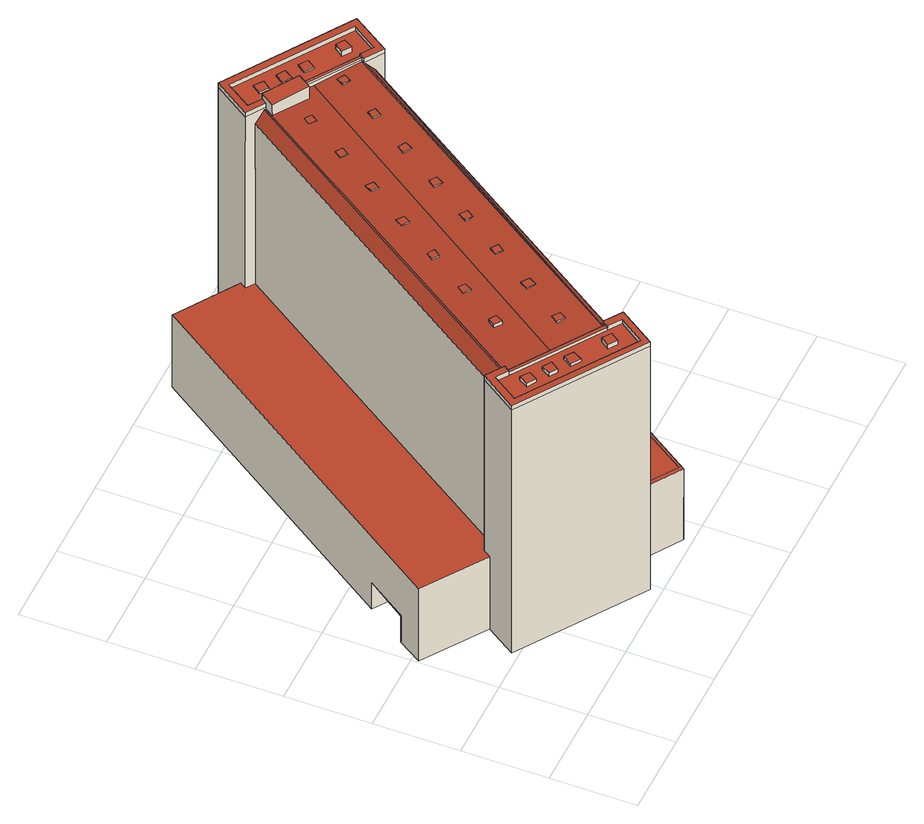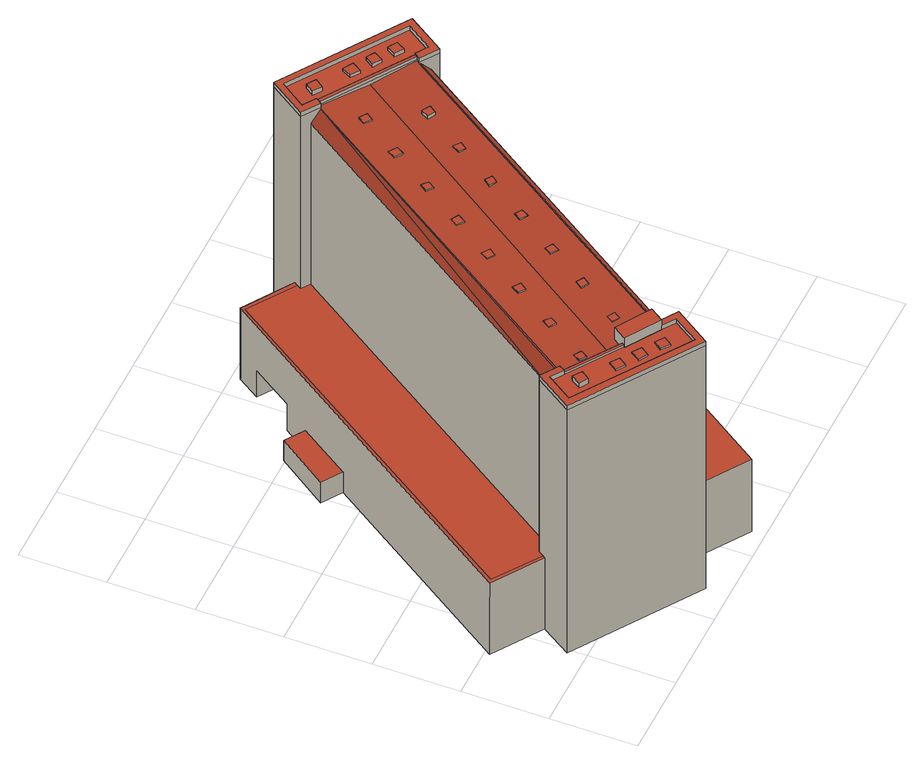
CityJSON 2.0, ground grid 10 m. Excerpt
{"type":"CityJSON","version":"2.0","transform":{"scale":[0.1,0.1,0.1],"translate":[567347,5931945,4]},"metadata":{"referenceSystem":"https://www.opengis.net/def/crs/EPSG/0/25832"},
"CityObjects":{
"building1":{"type":"Building","attributes":{"Grundfläche 2D":"1532.002766","Grundhöhe NN":"4.568"},"children":["building1-1","building1-2","building1-3","building1-4","building1-5","building1-6","building1-7","building1-8","building1-9","building1-10","building1-11","building1-12","building1-13","building1-14","building1-15","building1-16","building1-17","building1-18","building1-19","building1-20","building1-21","building1-22","building1-23","building1-24","building1-25","building1-26"],"geometry":[{"type":"MultiSurface","lod":"3","boundaries":[[[0,1,2,3,4,5,6,7,8,9,10,11,12]],[[13,14,15,16]],[[17,18,19,20,21,15,14,22,23]],[[24,25,26]],[[27,24,26,28,17,23]],[[29,30,31,32,33,34,35,36,37,38,39,40,41]],[[42,43,44,45,46,47,48,49,50,51]],[[52,53,54,55,56,57,58,59]],[[60,61,62,63,64,65,66,67]],[[54,53,52,59,68,69,70,71]],[[24,72,73]],[[24,73,25]],[[74,75,76,77,78,79,80,81]],[[82,83,13,16]],[[84,85,86,87]],[[88,89,0,12]],[[89,90,1,0]],[[90,91,2,1]],[[61,92,93,4,3,2,91]],[[67,5,4,93,60]],[[6,5,67,66]],[[7,6,66,65]],[[8,7,65,64]],[[63,94,9,8,64]],[[10,9,94,95,62,96]],[[96,97,11,10]],[[97,88,12,11]],[[98,99,30,29]],[[100,101,32,31,30,99]],[[34,33,42,51]],[[35,34,51,50]],[[36,35,50,49]],[[37,36,49,48]],[[47,102,38,37,48]],[[39,38,102,103,46,104]],[[104,105,40,39]],[[105,106,41,40]],[[106,98,29,41]],[[89,88,107,108]],[[55,54,71,90,89,108,109]],[[72,24,91,90,71,70]],[[91,24,27,61]],[[62,61,27,23,22]],[[62,22,14,96]],[[83,74,81,97,96,14,13]],[[107,88,97,81,80,110]],[[72,70,69,73]],[[82,16,15,101,100,99,76,75]],[[42,101,15,21]],[[43,42,21,20]],[[18,45,44,43,20,19]],[[46,45,18,17,28]],[[46,28,26,104]],[[73,69,68,105,104,26,25]],[[58,111,112,106,105,68,59]],[[98,106,112,113]],[[76,99,98,113,114,77]],[[78,77,114,115]],[[116,117,118,119,120,79,78,115]],[[80,79,120,110]],[[82,75,74,83]],[[84,87,121,122]],[[85,84,122,123]],[[86,85,123,124]],[[56,55,109,125]],[[124,126,57,56,125,127,128,129,130,121,87,86]],[[58,57,126,111]],[[131,132,133,134,117,116,135,136]],[[137,138,130,129]],[[139,140,119,118,141,142,143,144,128,127,145,146]],[[138,137,132,131]],[[145,127,125,109,108,107,110,120,119,140,139,146]],[[138,131,136,135,116,115,114,113,112,111,126,124,123,122,121,130]],[[142,141,118,117,134,133,132,137,129,128,144,143]]],"semantics":{"surfaces":[{"type":"RoofSurface"},{"type":"WallSurface"},{"type":"GroundSurface"},{"type":"OuterCeilingSurface"}],"values":[0,0,0,0,0,0,0,0,0,0,0,0,0,0,0,1,1,1,1,1,1,1,1,1,1,1,1,1,1,1,1,1,1,1,1,1,1,1,1,1,1,1,1,1,1,1,1,1,1,1,1,1,1,1,1,1,1,1,1,1,1,1,1,1,1,1,1,1,1,1,1,2,2,3]}}]},
"building1-1":{"type":"BuildingInstallation","parents":["building1"],"geometry":[{"type":"MultiSurface","lod":"3","boundaries":[[[147,148,149,150]],[[150,149,151,152]],[[147,150,152,153]],[[148,147,153,154]],[[149,148,154,151]]],"semantics":{"surfaces":[{"type":"RoofSurface"},{"type":"WallSurface"}],"values":[0,1,1,1,1]}}]},
"building1-2":{"type":"BuildingInstallation","parents":["building1"],"geometry":[{"type":"MultiSurface","lod":"3","boundaries":[[[155,156,157,158]],[[158,157,159,160]],[[155,158,160,161]],[[156,155,161,162]],[[157,156,162,159]]],"semantics":{"surfaces":[{"type":"RoofSurface"},{"type":"WallSurface"}],"values":[0,1,1,1,1]}}]},
"building1-3":{"type":"BuildingInstallation","parents":["building1"],"geometry":[{"type":"MultiSurface","lod":"3","boundaries":[[[163,164,165,166]],[[166,165,167,168]],[[163,166,168,169]],[[164,163,169,170]],[[165,164,170,167]]],"semantics":{"surfaces":[{"type":"RoofSurface"},{"type":"WallSurface"}],"values":[0,1,1,1,1]}}]},
"building1-4":{"type":"BuildingInstallation","parents":["building1"],"geometry":[{"type":"MultiSurface","lod":"3","boundaries":[[[171,172,173,174]],[[174,173,175,176]],[[171,174,176,177]],[[172,171,177,178]],[[173,172,178,175]]],"semantics":{"surfaces":[{"type":"RoofSurface"},{"type":"WallSurface"}],"values":[0,1,1,1,1]}}]},
"building1-5":{"type":"BuildingInstallation","parents":["building1"],"geometry":[{"type":"MultiSurface","lod":"3","boundaries":[[[179,180,181,182]],[[182,181,183,184]],[[179,182,184,185]],[[180,179,185,186]],[[181,180,186,183]]],"semantics":{"surfaces":[{"type":"RoofSurface"},{"type":"WallSurface"}],"values":[0,1,1,1,1]}}]},
"building1-6":{"type":"BuildingInstallation","parents":["building1"],"geometry":[{"type":"MultiSurface","lod":"3","boundaries":[[[187,188,189,190]],[[190,189,191,192]],[[187,190,192,193]],[[188,187,193,194]],[[189,188,194,191]]],"semantics":{"surfaces":[{"type":"RoofSurface"},{"type":"WallSurface"}],"values":[0,1,1,1,1]}}]},
"building1-7":{"type":"BuildingInstallation","parents":["building1"],"geometry":[{"type":"MultiSurface","lod":"3","boundaries":[[[195,196,197,198,199]],[[200,196,195,201]],[[197,196,200,18,19,20,43,198],[202,203,44,45]],[[199,198,43,20,21,42]],[[201,195,199,42,21,15],[32,101,42,33]]],"semantics":{"surfaces":[{"type":"RoofSurface"},{"type":"WallSurface"}],"values":[0,1,1,1,1]}}]},
"building1-8":{"type":"BuildingInstallation","parents":["building1"],"geometry":[{"type":"MultiSurface","lod":"3","boundaries":[[[204,205,206,207]],[[207,206,208,209]],[[204,207,209,210]],[[205,204,210,211]],[[206,205,211,208]]],"semantics":{"surfaces":[{"type":"RoofSurface"},{"type":"WallSurface"}],"values":[0,1,1,1,1]}}]},
"building1-9":{"type":"BuildingInstallation","parents":["building1"],"geometry":[{"type":"MultiSurface","lod":"3","boundaries":[[[212,213,214,215]],[[215,214,216,217]],[[212,215,217,218]],[[213,212,218,219]],[[214,213,219,216]]],"semantics":{"surfaces":[{"type":"RoofSurface"},{"type":"WallSurface"}],"values":[0,1,1,1,1]}}]},
"building1-10":{"type":"BuildingInstallation","parents":["building1"],"geometry":[{"type":"MultiSurface","lod":"3","boundaries":[[[220,221,222,223]],[[223,222,224,225]],[[220,223,225,226]],[[221,220,226,227]],[[222,221,227,224]]],"semantics":{"surfaces":[{"type":"RoofSurface"},{"type":"WallSurface"}],"values":[0,1,1,1,1]}}]},
"building1-11":{"type":"BuildingInstallation","parents":["building1"],"geometry":[{"type":"MultiSurface","lod":"3","boundaries":[[[228,229,230,231]],[[231,230,232,233]],[[228,231,233,234]],[[229,228,234,235]],[[230,229,235,232]]],"semantics":{"surfaces":[{"type":"RoofSurface"},{"type":"WallSurface"}],"values":[0,1,1,1,1]}}]},
"building1-12":{"type":"BuildingInstallation","parents":["building1"],"geometry":[{"type":"MultiSurface","lod":"3","boundaries":[[[236,237,238,239,240]],[[241,238,237,236,242,243]],[[239,238,241,244]],[[240,239,244,245]],[[236,240,245,242]]],"semantics":{"surfaces":[{"type":"RoofSurface"},{"type":"WallSurface"}],"values":[0,1,1,1,1]}}]},
"building1-13":{"type":"BuildingInstallation","parents":["building1"],"geometry":[{"type":"MultiSurface","lod":"3","boundaries":[[[246,247,248,249]],[[247,246,250,251]],[[248,247,251,252]],[[249,248,252,253]],[[246,249,253,250]]],"semantics":{"surfaces":[{"type":"RoofSurface"},{"type":"WallSurface"}],"values":[0,1,1,1,1]}}]},
"building1-14":{"type":"BuildingInstallation","parents":["building1"],"geometry":[{"type":"MultiSurface","lod":"3","boundaries":[[[254,255,256,257]],[[255,254,258,259]],[[257,256,260,261]],[[254,257,261,258]],[[256,255,259,260]]],"semantics":{"surfaces":[{"type":"RoofSurface"},{"type":"WallSurface"}],"values":[0,1,1,1,1]}}]},
"building1-15":{"type":"BuildingInstallation","parents":["building1"],"geometry":[{"type":"MultiSurface","lod":"3","boundaries":[[[262,263,264,265]],[[265,264,266,267]],[[262,265,267,268]],[[263,262,268,269]],[[264,263,269,266]]],"semantics":{"surfaces":[{"type":"RoofSurface"},{"type":"WallSurface"}],"values":[0,1,1,1,1]}}]},
"building1-16":{"type":"BuildingInstallation","parents":["building1"],"geometry":[{"type":"MultiSurface","lod":"3","boundaries":[[[270,271,272,273]],[[271,270,274,275]],[[275,276,272,271]],[[277,273,272,276]],[[277,274,270,273]]],"semantics":{"surfaces":[{"type":"RoofSurface"},{"type":"WallSurface"}],"values":[0,1,1,1,1]}}]},
"building1-17":{"type":"BuildingInstallation","parents":["building1"],"geometry":[{"type":"MultiSurface","lod":"3","boundaries":[[[278,279,280,281]],[[281,280,282,283]],[[278,281,283,284]],[[279,278,284,285]],[[280,279,285,282]]],"semantics":{"surfaces":[{"type":"RoofSurface"},{"type":"WallSurface"}],"values":[0,1,1,1,1]}}]},
"building1-18":{"type":"BuildingInstallation","parents":["building1"],"geometry":[{"type":"MultiSurface","lod":"3","boundaries":[[[286,287,288,289]],[[287,286,290,291]],[[291,292,288,287]],[[293,289,288,292]],[[293,290,286,289]]],"semantics":{"surfaces":[{"type":"RoofSurface"},{"type":"WallSurface"}],"values":[0,1,1,1,1]}}]},
"building1-19":{"type":"BuildingInstallation","parents":["building1"],"geometry":[{"type":"MultiSurface","lod":"3","boundaries":[[[294,295,296,297]],[[297,296,298,299]],[[294,297,299,300]],[[295,294,300,301]],[[296,295,301,298]]],"semantics":{"surfaces":[{"type":"RoofSurface"},{"type":"WallSurface"}],"values":[0,1,1,1,1]}}]},
"building1-20":{"type":"BuildingInstallation","parents":["building1"],"geometry":[{"type":"MultiSurface","lod":"3","boundaries":[[[302,303,304,305]],[[305,304,306]],[[302,307,303]],[[302,305,306,307]]],"semantics":{"surfaces":[{"type":"RoofSurface"},{"type":"WallSurface"}],"values":[0,1,1,1]}}]},
"building1-21":{"type":"BuildingInstallation","parents":["building1"],"geometry":[{"type":"MultiSurface","lod":"3","boundaries":[[[308,309,310,311]],[[311,310,312,313]],[[313,314,308,311]],[[309,308,314,315]],[[310,309,315,312]]],"semantics":{"surfaces":[{"type":"RoofSurface"},{"type":"WallSurface"}],"values":[0,1,1,1,1]}}]},
"building1-22":{"type":"BuildingInstallation","parents":["building1"],"geometry":[{"type":"MultiSurface","lod":"3","boundaries":[[[316,317,318,319]],[[319,318,320,321]],[[316,319,321,322]],[[317,316,322,323]],[[318,317,323,320]]],"semantics":{"surfaces":[{"type":"RoofSurface"},{"type":"WallSurface"}],"values":[0,1,1,1,1]}}]},
"building1-23":{"type":"BuildingInstallation","parents":["building1"],"geometry":[{"type":"MultiSurface","lod":"3","boundaries":[[[103,102,203,202]],[[203,102,47,44]],[[45,46,103,202]]],"semantics":{"surfaces":[{"type":"RoofSurface"},{"type":"WallSurface"}],"values":[0,1,1]}}]},
"building1-24":{"type":"BuildingInstallation","parents":["building1"],"geometry":[{"type":"MultiSurface","lod":"3","boundaries":[[[324,325,326,327]],[[325,324,328,329]],[[327,326,330,331]],[[324,327,331,328]],[[326,325,329,330]]],"semantics":{"surfaces":[{"type":"RoofSurface"},{"type":"WallSurface"}],"values":[0,1,1,1,1]}}]},
"building1-25":{"type":"BuildingInstallation","parents":["building1"],"geometry":[{"type":"MultiSurface","lod":"3","boundaries":[[[332,333,334,335]],[[336,337,335,334]],[[332,335,337,338]],[[333,332,338,339]],[[334,333,339,336]]],"semantics":{"surfaces":[{"type":"RoofSurface"},{"type":"WallSurface"}],"values":[0,1,1,1,1]}}]},
"building1-26":{"type":"BuildingInstallation","parents":["building1"],"geometry":[{"type":"MultiSurface","lod":"3","boundaries":[[[94,93,92,95]],[[93,94,63,60]],[[61,62,95,92]]],"semantics":{"surfaces":[{"type":"RoofSurface"},{"type":"WallSurface"}],"values":[0,1,1]}}]}
},
"vertices":[
[194,13,372],[223,56,372],[203,70,372],[200,67,372],[198,63,372],[213,53,372],[192,23,372],[63,110,372],[83,140,372],[97,131,372],[102,138,372],[81,152,372],[52,108,372],[101,139,364],[102,138,364],[354,517,364],[353,518,364],[408,486,361],[396,494,362],[398,497,362],[398,498,362],[359,523,364],[99,134,364],[147,102,361],[203,70,364],[456,448,364],[455,449,364],[200,67,364],[457,453,364],[362,574,372],[333,531,372],[353,518,372],[354,517,372],[359,523,372],[344,533,372],[364,563,372],[494,476,372],[474,446,372],[459,456,372],[455,449,372],[476,435,372],[505,479,372],[359,523,366],[398,498,366],[398,497,366],[396,494,366],[457,453,366],[459,456,366],[474,446,366],[494,476,366],[364,563,366],[344,533,366],[533,405,111],[274,15,111],[220,51,111],[217,47,111],[274,10,111],[539,406,111],[482,444,111],[480,441,111],[198,63,366],[200,67,366],[99,134,366],[97,131,366],[83,140,366],[63,110,366],[192,23,366],[213,53,366],[476,435,111],[466,442,111],[213,63,111],[223,56,111],[213,63,349],[466,442,349],[91,146,113],[343,524,113],[333,531,113],[338,538,113],[267,585,113],[3,192,113],[75,143,113],[81,152,113],[343,524,349],[91,146,349],[365,98,36],[406,158,36],[383,173,36],[343,113,36],[52,108,366],[194,13,366],[223,56,366],[203,70,366],[200,67,370],[198,63,370],[97,131,370],[99,134,370],[102,138,366],[81,152,366],[362,574,366],[333,531,366],[353,518,366],[354,517,366],[459,456,369],[457,453,369],[455,449,366],[476,435,366],[505,479,366],[52,108,6],[194,13,6],[217,47,6],[75,143,6],[482,444,6],[505,479,6],[362,574,6],[338,538,6],[267,585,6],[53,267,6],[53,267,45],[21,220,45],[21,220,6],[3,192,6],[343,113,6],[365,98,6],[406,158,6],[383,173,6],[274,10,6],[539,406,6],[291,36,6],[291,36,45],[323,84,45],[323,84,6],[247,135,6],[247,135,45],[144,205,45],[134,211,45],[134,211,6],[144,205,6],[257,128,45],[257,128,6],[113,157,6],[103,164,6],[103,164,45],[113,157,45],[215,88,45],[225,81,45],[225,81,6],[215,88,6],
[128,96,371],[118,102,371],[112,92,371],[121,86,371],[112,92,366],[121,86,366],[128,96,366],[118,102,366],
[190,55,372],[180,62,372],[173,52,372],[183,45,372],[173,52,366],[183,45,366],[190,55,366],[180,62,366],
[151,81,370],[141,88,370],[134,77,370],[145,70,370],[134,77,366],[145,70,366],[151,81,366],[141,88,366],
[105,111,371],[95,118,371],[89,107,371],[99,101,371],[89,107,366],[99,101,366],[105,111,366],[95,118,366],
[367,364,364],[359,369,364],[353,361,364],[362,355,364],[353,361,362],[362,355,363],[367,364,363],[359,369,362],
[204,119,364],[196,125,364],[190,117,364],[199,111,364],[190,117,362],[199,111,363],[204,119,363],[196,125,362],
[348,507,380],[388,482,380],[398,497,380],[398,498,380],[359,523,380],[388,482,362],[348,507,364],[396,494,369],[398,497,369],
[268,323,364],[260,329,364],[255,320,364],[263,315,364],[255,320,363],[263,315,362],[268,323,362],[260,329,363],
[334,421,364],[326,426,364],[320,418,364],[328,413,364],[320,418,363],[328,413,362],[334,421,362],[326,426,363],
[236,275,364],[228,280,364],[222,272,364],[230,267,364],[222,272,363],[230,267,362],[236,275,362],[228,280,363],
[400,413,364],[392,418,364],[387,410,364],[394,404,364],[387,410,362],[394,404,363],[400,413,363],[392,418,362],
[320,312,364],[322,311,364],[329,306,364],[334,315,364],[326,320,364],[329,306,363],[320,312,362],[322,311,362],[334,315,363],[326,320,362],
[269,217,364],[261,223,364],[256,215,364],[263,209,364],[269,217,363],[261,223,362],[256,215,362],[263,209,363],
[203,226,364],[196,231,364],[190,223,364],[198,217,364],[203,226,362],[196,231,363],[190,223,363],[198,217,362],
[166,168,367],[171,177,367],[163,182,367],[157,174,367],[163,182,363],[157,174,363],[166,168,362],[171,177,362],
[288,369,364],[296,364,364],[301,372,364],[293,378,364],[288,369,363],[296,364,362],[301,372,362],[293,378,363],
[237,168,364],[228,174,364],[223,165,364],[232,159,364],[223,165,362],[232,159,363],[237,168,363],[228,174,362],
[288,263,364],[296,258,364],[302,266,364],[294,272,364],[288,263,362],[296,258,363],[302,266,363],[294,272,362],
[432,461,364],[424,466,364],[419,458,364],[427,453,364],[419,458,362],[427,453,363],[432,461,363],[424,466,362],
[366,470,363],[358,475,363],[353,467,363],[361,462,363],[361,462,362],[366,470,362],
[471,478,373],[461,484,373],[454,474,373],[464,467,373],[454,474,366],[464,467,366],[471,478,366],[461,484,366],
[426,493,368],[433,503,368],[423,510,368],[416,500,368],[423,510,366],[416,500,366],[426,493,366],[433,503,366],
[403,508,368],[410,519,368],[400,525,368],[393,515,368],[403,508,366],[410,519,366],[400,525,366],[393,515,366],
[387,533,368],[377,541,368],[370,531,368],[380,524,368],[370,531,366],[380,524,366],[387,533,366],[377,541,366]
]}
